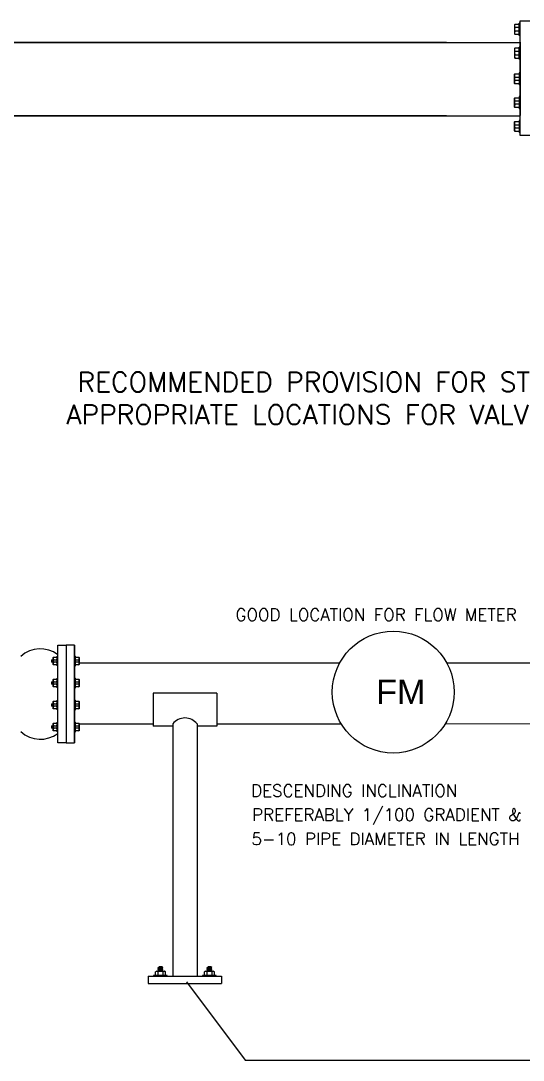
# Model space of a CAD drawing. Header units: inches. Extents: x 51172 to 63334, y -27893 to -10796.
# Drawn here: x 60445 to 61473, y -16755 to -14629 of the extents above; entities that cross this region are included whole.
import ezdxf

# ---------------------------------------------------------------- set-up
doc = ezdxf.new("R2010")
doc.units = ezdxf.units.IN
doc.header["$MEASUREMENT"] = 0
doc.layers.add('M-HVAC-PIPE-TEXT', color=2, linetype='Continuous', lineweight=25)
doc.styles.add('SIMS', font='simplex.shx')
doc.styles.get("Standard").update_dxf_attribs({"font": 'arial.ttf'})
doc.dimstyles.get("Standard").update_dxf_attribs({"dimtxt": 0.18, "dimasz": 0.18, "dimexe": 0.18, "dimexo": 0.0625, "dimgap": 0.09, "dimtad": 0, "dimtih": 1, "dimtoh": 1, "dimdec": 4, "dimzin": 0, "dimdsep": 46, "dimtxsty": 'Standard', "dimcen": 0.09, "dimadec": 0, "dimazin": 0, "dimtfac": 1, "dimtdec": 4, "dimtofl": 0, "dimtmove": 0, "dimatfit": 3, "dimfxl": 1, "dimtolj": 1, "dimtzin": 0, "dimarcsym": 0})

msp = doc.modelspace()

# ---------------------------------------------------------------- linework, layer by layer
at = {"color": 5, "linetype": 'Continuous'}
for p, q in [((61456, -14636.2), (61455.2, -14637)), ((61455.2, -14637), (61455.2, -14655.5)), ((61464.1, -14636.2), (61456, -14636.2)), ((61464.9, -14642.9), (61456.8, -14642.9)), ((61464.1, -14636.2), (61464.9, -14637)), ((61464.9, -14658.6), (61464.9, -14634)), ((61467.1, -14634), (61464.9, -14634)), ((61467.1, -14658.6), (61467.1, -14634)), ((61455.2, -14655.5), (61456, -14656.3)), ((61456, -14656.3), (61464.1, -14656.3)), ((61456.8, -14649.6), (61464.9, -14649.6)), ((61464.1, -14656.3), (61464.9, -14655.5)), ((61467.1, -14658.6), (61464.9, -14658.6)), ((61456, -14684.8), (61455.2, -14685.6)), ((61455.2, -14685.6), (61455.2, -14704.2)), ((61464.1, -14684.8), (61456, -14684.8)), ((61464.1, -14684.8), (61464.9, -14685.6)), ((61467.1, -14682.6), (61464.9, -14682.6)), ((61464.9, -14707.2), (61464.9, -14682.6)), ((61467.1, -14707.2), (61467.1, -14682.6)), ((61455.2, -14704.2), (61456, -14705)), ((61456, -14705), (61464.1, -14705)), ((61464.9, -14691.6), (61456.8, -14691.6)), ((61456.8, -14698.3), (61464.9, -14698.3)), ((61464.1, -14705), (61464.9, -14704.2)), ((61467.1, -14707.2), (61464.9, -14707.2)), ((61455.2, -14738.3), (61456, -14737.5)), ((61455.2, -14756.9), (61455.2, -14738.3)), ((61456, -14737.5), (61464.1, -14737.5)), ((61456.8, -14744.2), (61464.9, -14744.2)), ((61464.9, -14750.9), (61456.8, -14750.9)), ((61464.1, -14737.5), (61464.9, -14738.3)), ((61464.9, -14735.3), (61464.9, -14759.9)), ((61467.1, -14735.3), (61464.9, -14735.3)), ((61467.1, -14735.3), (61467.1, -14759.9)), ((61456, -14757.7), (61455.2, -14756.9)), ((61464.1, -14757.7), (61456, -14757.7)), ((61464.1, -14757.7), (61464.9, -14756.9)), ((61467.1, -14759.9), (61464.9, -14759.9)), ((61455.2, -14787), (61456, -14786.2)), ((61455.2, -14805.5), (61455.2, -14787)), ((61456, -14786.2), (61464.1, -14786.2)), ((61456.8, -14792.9), (61464.9, -14792.9)), ((61464.1, -14786.2), (61464.9, -14787)), ((61467.1, -14784), (61464.9, -14784)), ((61464.9, -14784), (61464.9, -14808.6)), ((61467.1, -14784), (61467.1, -14808.6)), ((61456, -14806.3), (61455.2, -14805.5)), ((61464.1, -14806.3), (61456, -14806.3)), ((61464.9, -14799.6), (61456.8, -14799.6)), ((61464.1, -14806.3), (61464.9, -14805.5)), ((61467.1, -14808.6), (61464.9, -14808.6)), ((61455.2, -14835.6), (61456, -14834.8)), ((61455.2, -14854.2), (61455.2, -14835.6)), ((61456, -14834.8), (61464.1, -14834.8)), ((61464.1, -14834.8), (61464.9, -14835.6)), ((61467.1, -14832.6), (61464.9, -14832.6)), ((61464.9, -14832.6), (61464.9, -14857.2)), ((61456, -14855), (61455.2, -14854.2)), ((61464.1, -14855), (61456, -14855)), ((61456.8, -14841.6), (61464.9, -14841.6)), ((61464.9, -14848.3), (61456.8, -14848.3)), ((61464.1, -14855), (61464.9, -14854.2)), ((61467.1, -14857.2), (61464.9, -14857.2)), ((60507.7, -15935.7), (60511.6, -15935.7)), ((60511.6, -15941), (60507.7, -15941)), ((60512.2, -15930.3), (60511.6, -15930.9)), ((60511.6, -15945.8), (60511.6, -15930.9)), ((60512.2, -15930.3), (60518.7, -15930.3)), ((60512.9, -15935.7), (60518, -15935.7)), ((60518, -15941), (60512.9, -15941)), ((60518.7, -15930.3), (60519.3, -15930.9)), ((60519.3, -15948.2), (60519.3, -15928.5)), ((60521.1, -15928.5), (60519.3, -15928.5)), ((60519.3, -15930.9), (60519.3, -15945.8)), ((60555.1, -15928.5), (60556.9, -15928.5)), ((60556.9, -15948.2), (60556.9, -15928.5)), ((60557.6, -15930.3), (60556.9, -15930.9)), ((60556.9, -15935.7), (60563.4, -15935.7)), ((60563.4, -15941), (60556.9, -15941)), ((60557.6, -15930.3), (60564, -15930.3)), ((60564, -15930.3), (60564.7, -15930.9)), ((60564.7, -15930.9), (60564.7, -15945.8)), ((60512.2, -15946.4), (60511.6, -15945.8)), ((60518.7, -15946.4), (60512.2, -15946.4)), ((60519.3, -15945.8), (60518.7, -15946.4)), ((60521.1, -15948.2), (60519.3, -15948.2)), ((60555.1, -15948.2), (60556.9, -15948.2)), ((60557.6, -15946.4), (60556.9, -15945.8)), ((60564, -15946.4), (60557.6, -15946.4)), ((60564.7, -15945.8), (60564, -15946.4)), ((60507.7, -15980.7), (60511.6, -15980.7)), ((60511.6, -15986), (60507.7, -15986)), ((60512.2, -15975.3), (60511.6, -15975.9)), ((60511.6, -15990.8), (60511.6, -15975.9)), ((60512.2, -15975.3), (60518.7, -15975.3)), ((60512.9, -15980.7), (60518, -15980.7)), ((60518, -15986), (60512.9, -15986)), ((60518.7, -15975.3), (60519.3, -15975.9)), ((60519.3, -15993.2), (60519.3, -15973.5)), ((60521.1, -15973.5), (60519.3, -15973.5)), ((60519.3, -15975.9), (60519.3, -15990.8)), ((60555.1, -15973.5), (60556.9, -15973.5)), ((60556.9, -15993.2), (60556.9, -15973.5)), ((60557.6, -15975.3), (60556.9, -15975.9)), ((60556.9, -15980.7), (60563.4, -15980.7)), ((60563.4, -15986), (60556.9, -15986)), ((60557.6, -15975.3), (60564, -15975.3)), ((60564, -15975.3), (60564.7, -15975.9)), ((60564.7, -15975.9), (60564.7, -15990.8)), ((60512.2, -15991.4), (60511.6, -15990.8)), ((60518.7, -15991.4), (60512.2, -15991.4)), ((60519.3, -15990.8), (60518.7, -15991.4)), ((60521.1, -15993.2), (60519.3, -15993.2)), ((60555.1, -15993.2), (60556.9, -15993.2)), ((60557.6, -15991.4), (60556.9, -15990.8)), ((60564, -15991.4), (60557.6, -15991.4)), ((60564.7, -15990.8), (60564, -15991.4)), ((60507.7, -16025.7), (60511.6, -16025.7)), ((60512.2, -16020.3), (60511.6, -16020.9)), ((60511.6, -16035.8), (60511.6, -16020.9)), ((60512.2, -16020.3), (60518.7, -16020.3)), ((60512.9, -16025.7), (60518, -16025.7)), ((60518.7, -16020.3), (60519.3, -16020.9)), ((60519.3, -16038.2), (60519.3, -16018.5)), ((60521.1, -16018.5), (60519.3, -16018.5)), ((60519.3, -16020.9), (60519.3, -16035.8)), ((60555.1, -16018.5), (60556.9, -16018.5)), ((60556.9, -16038.2), (60556.9, -16018.5)), ((60557.6, -16020.3), (60556.9, -16020.9)), ((60556.9, -16025.7), (60563.4, -16025.7)), ((60557.6, -16020.3), (60564, -16020.3)), ((60564, -16020.3), (60564.7, -16020.9)), ((60564.7, -16020.9), (60564.7, -16035.8)), ((60511.6, -16031), (60507.7, -16031)), ((60512.2, -16036.4), (60511.6, -16035.8)), ((60518.7, -16036.4), (60512.2, -16036.4)), ((60518, -16031), (60512.9, -16031)), ((60519.3, -16035.8), (60518.7, -16036.4)), ((60521.1, -16038.2), (60519.3, -16038.2)), ((60555.1, -16038.2), (60556.9, -16038.2)), ((60563.4, -16031), (60556.9, -16031)), ((60557.6, -16036.4), (60556.9, -16035.8)), ((60564, -16036.4), (60557.6, -16036.4)), ((60564.7, -16035.8), (60564, -16036.4)), ((60507.7, -16070.7), (60511.6, -16070.7)), ((60512.2, -16065.3), (60511.6, -16065.9)), ((60511.6, -16080.8), (60511.6, -16065.9)), ((60512.2, -16065.3), (60518.7, -16065.3)), ((60512.9, -16070.7), (60518, -16070.7)), ((60518.7, -16065.3), (60519.3, -16065.9)), ((60519.3, -16083.2), (60519.3, -16063.5)), ((60521.1, -16063.5), (60519.3, -16063.5)), ((60519.3, -16065.9), (60519.3, -16080.8)), ((60555.1, -16063.5), (60556.9, -16063.5)), ((60556.9, -16083.2), (60556.9, -16063.5)), ((60557.6, -16065.3), (60556.9, -16065.9)), ((60556.9, -16070.7), (60563.4, -16070.7)), ((60557.6, -16065.3), (60564, -16065.3)), ((60564, -16065.3), (60564.7, -16065.9)), ((60564.7, -16065.9), (60564.7, -16080.8)), ((60511.6, -16076), (60507.7, -16076)), ((60512.2, -16081.4), (60511.6, -16080.8)), ((60518.7, -16081.4), (60512.2, -16081.4)), ((60518, -16076), (60512.9, -16076)), ((60519.3, -16080.8), (60518.7, -16081.4)), ((60521.1, -16083.2), (60519.3, -16083.2)), ((60555.1, -16083.2), (60556.9, -16083.2)), ((60563.4, -16076), (60556.9, -16076)), ((60557.6, -16081.4), (60556.9, -16080.8)), ((60564, -16081.4), (60557.6, -16081.4)), ((60564.7, -16080.8), (60564, -16081.4))]:
    msp.add_line(p, q, dxfattribs=at)
at = {"color": 5}
for p, q in [((60096.4, -14673.1), (61467.1, -14673.1)), ((61316.6, -14673.1), (60096.4, -14673.1)), ((60706.5, -14673.1), (60096.4, -14673.1)), ((61316.6, -14673.1), (61467.1, -14673.1)), ((61467.1, -14672.7), (61467.1, -14822.5)), ((61467.1, -14820.6), (61467.1, -14674.6)), ((61467.1, -14747.6), (61467.1, -14747.6)), ((60096.4, -14823.1), (61467.1, -14823.1)), ((61316.6, -14823.1), (60096.4, -14823.1)), ((60555.1, -15905.9), (60555.1, -15945.9)), ((60555.1, -15905.9), (60555.1, -15915.9)), ((60555.1, -15915.9), (60555.1, -15960.9)), ((60507.7, -15935.7), (60507.7, -15941)), ((60521.1, -16086.3), (60521.1, -15925.4)), ((60564.7, -15941.9), (61098, -15941.9)), ((61316.6, -15941.9), (61849.9, -15941.9)), ((60555.1, -15945.9), (60555.1, -15985.9)), ((60555.1, -15960.9), (60555.1, -16005.9)), ((60507.7, -15980.7), (60507.7, -15986)), ((60555.1, -15985.9), (60555.1, -16025.9)), ((60555.1, -16005.9), (60555.1, -16050.9)), ((60846, -16004.4), (60716, -16004.4)), ((60716, -16004.4), (60716, -16071.9)), ((60846, -16004.4), (60846, -16066.9)), ((60507.7, -16025.7), (60507.7, -16031)), ((60555.1, -16025.9), (60555.1, -16065.9)), ((60555.1, -16050.9), (60555.1, -16095.9)), ((60507.7, -16070.7), (60507.7, -16076)), ((60555.1, -16065.9), (60555.1, -16105.9)), ((60564.7, -16066.8), (60716, -16066.8)), ((60756, -16071.9), (60716, -16071.9)), ((60756, -16066.9), (60756, -16583.1)), ((60806, -16066.9), (60806, -16583.1)), ((60846, -16071.9), (60806, -16071.9)), ((60846, -16066.7), (61100.7, -16066.6)), ((60846, -16066.9), (60846, -16071.9)), ((61313.9, -16066.5), (61568.6, -16066.4)), ((60555.1, -16095.9), (60555.1, -16105.9)), ((60721, -16580.5), (60721, -16573.8)), ((60723.2, -16572.8), (60739, -16572.8)), ((60725.7, -16565.8), (60726.5, -16565.2)), ((60725.7, -16565.8), (60726.5, -16566.4)), ((60725.7, -16567), (60726.5, -16566.4)), ((60725.7, -16567), (60726.5, -16567.6)), ((60725.7, -16568.2), (60726.5, -16567.6)), ((60725.7, -16568.2), (60726.5, -16568.9)), ((60725.7, -16569.5), (60726.5, -16568.9)), ((60725.7, -16569.5), (60726.5, -16570)), ((60725.7, -16570.6), (60726.5, -16570)), ((60725.7, -16570.6), (60726.5, -16571.2)), ((60725.7, -16571.8), (60726.5, -16571.2)), ((60725.7, -16571.8), (60726.5, -16572.4)), ((60725.7, -16573.8), (60725.7, -16580.5)), ((60726, -16572.8), (60726.5, -16572.4)), ((60726.5, -16565.2), (60728.6, -16564)), ((60726.5, -16565.2), (60735.7, -16565.2)), ((60726.5, -16566.4), (60735.3, -16566.1)), ((60726.5, -16567.6), (60735.3, -16567.3)), ((60726.5, -16568.9), (60735.3, -16568.5)), ((60726.5, -16570), (60735.3, -16569.7)), ((60726.5, -16571.2), (60735.3, -16570.9)), ((60726.5, -16572.4), (60735.3, -16572.1)), ((60734.1, -16564), (60728.6, -16564)), ((60736.1, -16565.5), (60734.1, -16564)), ((60736.1, -16565.5), (60735.3, -16566.1)), ((60736.1, -16566.7), (60735.3, -16566.1)), ((60736.1, -16566.7), (60735.3, -16567.3)), ((60736.1, -16567.9), (60735.3, -16567.3)), ((60736.1, -16567.9), (60735.3, -16568.5)), ((60736.1, -16569.1), (60735.3, -16568.5)), ((60736.1, -16569.1), (60735.3, -16569.7)), ((60736.1, -16570.3), (60735.3, -16569.7)), ((60736.1, -16570.3), (60735.3, -16570.9)), ((60736.1, -16571.5), (60735.3, -16570.9)), ((60736.1, -16571.5), (60735.3, -16572.1)), ((60736.1, -16572.7), (60735.3, -16572.1)), ((60736.1, -16572.7), (60735.9, -16572.8)), ((60736.6, -16580.5), (60736.6, -16573.8)), ((60741.3, -16580.5), (60741.3, -16573.8)), ((60821, -16580.5), (60821, -16573.8)), ((60823.2, -16572.8), (60839, -16572.8)), ((60825.7, -16565.8), (60826.5, -16565.2)), ((60825.7, -16565.8), (60826.5, -16566.4)), ((60825.7, -16567), (60826.5, -16566.4)), ((60825.7, -16567), (60826.5, -16567.6)), ((60825.7, -16568.2), (60826.5, -16567.6)), ((60825.7, -16568.2), (60826.5, -16568.9)), ((60825.7, -16569.5), (60826.5, -16568.9)), ((60825.7, -16569.5), (60826.5, -16570)), ((60825.7, -16570.6), (60826.5, -16570)), ((60825.7, -16570.6), (60826.5, -16571.2)), ((60825.7, -16571.8), (60826.5, -16571.2)), ((60825.7, -16571.8), (60826.5, -16572.4)), ((60825.7, -16573.8), (60825.7, -16580.5)), ((60826, -16572.8), (60826.5, -16572.4)), ((60826.5, -16565.2), (60828.6, -16564)), ((60826.5, -16565.2), (60835.7, -16565.2)), ((60826.5, -16566.4), (60835.3, -16566.1)), ((60826.5, -16567.6), (60835.3, -16567.3)), ((60826.5, -16568.9), (60835.3, -16568.5)), ((60826.5, -16570), (60835.3, -16569.7)), ((60826.5, -16571.2), (60835.3, -16570.9)), ((60826.5, -16572.4), (60835.3, -16572.1)), ((60834.1, -16564), (60828.6, -16564)), ((60836.1, -16565.5), (60834.1, -16564)), ((60836.1, -16565.5), (60835.3, -16566.1)), ((60836.1, -16566.7), (60835.3, -16566.1)), ((60836.1, -16566.7), (60835.3, -16567.3)), ((60836.1, -16567.9), (60835.3, -16567.3)), ((60836.1, -16567.9), (60835.3, -16568.5)), ((60836.1, -16569.1), (60835.3, -16568.5)), ((60836.1, -16569.1), (60835.3, -16569.7)), ((60836.1, -16570.3), (60835.3, -16569.7)), ((60836.1, -16570.3), (60835.3, -16570.9)), ((60836.1, -16571.5), (60835.3, -16570.9)), ((60836.1, -16571.5), (60835.3, -16572.1)), ((60836.1, -16572.7), (60835.3, -16572.1)), ((60836.1, -16572.7), (60835.9, -16572.8)), ((60836.6, -16580.5), (60836.6, -16573.8)), ((60841.3, -16580.5), (60841.3, -16573.8)), ((60706, -16583.1), (60856, -16583.1)), ((60706, -16583.1), (60706, -16598.1)), ((60706, -16598.1), (60856, -16598.1)), ((60856, -16583.1), (60856, -16598.1))]:
    msp.add_line(p, q, dxfattribs=at)
at = {"color": 5, "linetype": 'Continuous'}
msp.add_lwpolyline([(61491.7, -14628.9), (61491.7, -14863.7), (61467.1, -14863.7), (61467.1, -14628.9)], close=True, dxfattribs=at)
at = {"color": 5}
for points in [[(60521.1, -15905.9), (60538.1, -15905.9), (60538.1, -16105.8), (60521.1, -16105.8)], [(60521.1, -15905.9), (60538.1, -15905.9), (60538.1, -16105.8), (60521.1, -16105.8)], [(60555.1, -15905.9), (60538.1, -15905.9), (60538.1, -16105.8), (60555.1, -16105.8)], [(60555.1, -15905.9), (60538.1, -15905.9), (60538.1, -16105.8), (60555.1, -16105.8)], [(60717, -16581.4), (60717, -16583.1), (60744.9, -16583.1), (60744.9, -16581.4)], [(60817, -16581.4), (60817, -16583.1), (60844.9, -16583.1), (60844.9, -16581.4)]]:
    msp.add_lwpolyline(points, close=True, dxfattribs=at)
msp.add_circle((61207.3, -16001.9), 124.7, dxfattribs=at)
at = {"color": 5, "linetype": 'Continuous'}
for centre, radius, start, end in [((61459.6, -14639.5), 4.35, 129.3849, 230.6151), ((61459.6, -14646.3), 4.35, 129.3849, 230.6151), ((61459.6, -14653), 4.35, 129.3849, 230.6151), ((61459.6, -14688.2), 4.35, 129.3849, 230.6151), ((61459.6, -14694.9), 4.35, 129.3849, 230.6151), ((61459.6, -14701.6), 4.35, 129.3849, 230.6151), ((61459.6, -14740.9), 4.35, 129.3849, 230.6151), ((61459.6, -14747.6), 4.35, 129.3849, 230.6151), ((61459.6, -14754.3), 4.35, 129.3849, 230.6151), ((61459.6, -14789.5), 4.35, 129.3849, 230.6151), ((61459.6, -14796.3), 4.35, 129.3849, 230.6151), ((61459.6, -14803), 4.35, 129.3849, 230.6151), ((61459.6, -14838.2), 4.35, 129.3849, 230.6151), ((61459.6, -14844.9), 4.35, 129.3849, 230.6151), ((61459.6, -14851.6), 4.35, 129.3849, 230.6151), ((60485.2, -15973.1), 59.7, 53.0328, 132.3139), ((60521.4, -15936.1), 12.8, 178.1407, 202.6587), ((60521.4, -15936.1), 12.2, 178.1407, 203.9319), ((60521.4, -15936.1), 11.5, 178.1407, 205.3626), ((60521.4, -15936.1), 10.9, 178.1407, 205.6381), ((60521.4, -15936.1), 10.2, 178.1407, 196.5975), ((60515.1, -15933), 3.48, 129.3849, 230.6151), ((60515.1, -15938.4), 3.48, 129.3849, 230.6151), ((60515.1, -15943.7), 3.48, 129.3849, 230.6151), ((60515.8, -15933), 3.48, 309.3849, 50.6151), ((60515.8, -15938.4), 3.48, 309.3849, 50.6151), ((60515.8, -15943.7), 3.48, 309.3849, 50.6151), ((60561.2, -15933), 3.48, 309.3849, 50.6151), ((60561.2, -15938.4), 3.48, 309.3849, 50.6151), ((60561.2, -15943.7), 3.48, 309.3849, 50.6151), ((60521.4, -15981.1), 12.8, 178.1407, 202.6587), ((60521.4, -15981.1), 12.2, 178.1407, 203.9319), ((60521.4, -15981.1), 11.5, 178.1407, 205.3626), ((60521.4, -15981.1), 10.9, 178.1407, 205.6381), ((60521.4, -15981.1), 10.2, 178.1407, 196.5975), ((60515.1, -15978), 3.48, 129.3849, 230.6151), ((60515.1, -15983.4), 3.48, 129.3849, 230.6151), ((60515.1, -15988.7), 3.48, 129.3849, 230.6151), ((60515.8, -15978), 3.48, 309.3849, 50.6151), ((60515.8, -15983.4), 3.48, 309.3849, 50.6151), ((60515.8, -15988.7), 3.48, 309.3849, 50.6151), ((60561.2, -15978), 3.48, 309.3849, 50.6151), ((60561.2, -15983.4), 3.48, 309.3849, 50.6151), ((60561.2, -15988.7), 3.48, 309.3849, 50.6151), ((60521.4, -16026.1), 12.8, 178.1407, 202.6587), ((60521.4, -16026.1), 12.2, 178.1407, 203.9319), ((60521.4, -16026.1), 11.5, 178.1407, 205.3626), ((60521.4, -16026.1), 10.9, 178.1407, 205.6381), ((60521.4, -16026.1), 10.2, 178.1407, 196.5975), ((60515.1, -16023), 3.48, 129.3849, 230.6151), ((60515.1, -16028.4), 3.48, 129.3849, 230.6151), ((60515.8, -16023), 3.48, 309.3849, 50.6151), ((60515.8, -16028.4), 3.48, 309.3849, 50.6151), ((60561.2, -16023), 3.48, 309.3849, 50.6151), ((60561.2, -16028.4), 3.48, 309.3849, 50.6151), ((60515.1, -16033.7), 3.48, 129.3849, 230.6151), ((60515.8, -16033.7), 3.48, 309.3849, 50.6151), ((60561.2, -16033.7), 3.48, 309.3849, 50.6151), ((60521.4, -16071.1), 12.8, 178.1407, 202.6587), ((60521.4, -16071.1), 12.2, 178.1407, 203.9319), ((60521.4, -16071.1), 11.5, 178.1407, 205.3626), ((60521.4, -16071.1), 10.9, 178.1407, 205.6381), ((60521.4, -16071.1), 10.2, 178.1407, 196.5975), ((60515.1, -16068), 3.48, 129.3849, 230.6151), ((60515.1, -16073.4), 3.48, 129.3849, 230.6151), ((60515.8, -16068), 3.48, 309.3849, 50.6151), ((60515.8, -16073.4), 3.48, 309.3849, 50.6151), ((60561.2, -16068), 3.48, 309.3849, 50.6151), ((60561.2, -16073.4), 3.48, 309.3849, 50.6151), ((60485.2, -16038.6), 59.7, 227.6861, 306.9672), ((60515.1, -16078.7), 3.48, 129.3849, 230.6151), ((60515.8, -16078.7), 3.48, 309.3849, 50.6151), ((60561.2, -16078.7), 3.48, 309.3849, 50.6151)]:
    msp.add_arc(centre, radius, start, end, dxfattribs=at)
at = {"color": 5}
for centre, radius, start, end in [((60781, -16086.8), 32, 38.6134, 141.3866), ((60723.3, -16576.2), 3.35, 44.9141, 135.0859), ((60723.3, -16578.1), 3.35, 224.9141, 315.0859), ((60731.2, -16588.2), 15.4, 69.2913, 110.7087), ((60731.2, -16566.1), 15.4, 249.2913, 290.7087), ((60739, -16576.2), 3.35, 45.0088, 134.9912), ((60739, -16578.1), 3.35, 225.0088, 314.9912), ((60823.3, -16576.2), 3.35, 44.9141, 135.0859), ((60823.3, -16578.1), 3.35, 224.9141, 315.0859), ((60831.2, -16588.2), 15.4, 69.2913, 110.7087), ((60831.2, -16566.1), 15.4, 249.2913, 290.7087), ((60839, -16576.2), 3.35, 45.0088, 134.9912), ((60839, -16578.1), 3.35, 225.0088, 314.9912)]:
    msp.add_arc(centre, radius, start, end, dxfattribs=at)

# ---------------------------------------------------------------- texts
at = {"color": 3}
msp.add_text('FM', height=50, dxfattribs=at).set_placement((61172.3, -16026.2))
at = {"layer": 'M-HVAC-PIPE-TEXT', "color": 3, "style": 'SIMS'}
for s, p in [('GOOD LOCATION FOR FLOW METER', (60884.5, -15856.2)), ('DESCENDING INCLINATION', (60916.5, -16216.2)), ('PREFERABLY 1/100 GRADIENT &', (60918.6, -16265.2)), ('5-10 PIPE DIAMETER IN LENGTH', (60917.3, -16314.6))]:
    msp.add_text(s, height=25, dxfattribs=at).set_placement(p)
at = {"layer": 'M-HVAC-PIPE-TEXT', "color": 3, "insert": (60532.3, -15347.5, -422.2), "char_height": 40, "width": 1638.642, "attachment_point": 1, "style": 'SIMS'}
msp.add_mtext('\\A1;\\pi28.84482;RECOMMENDED PROVISION FOR STRAIGHT PIPE AND \\P\\pi5.98767;APPROPRIATE LOCATIONS FOR VALVES AND FITTINGS ', dxfattribs=at)

# ---------------------------------------------------------------- leaders
at = {"color": 1}
msp.add_leader([(60783.9, -16594.5), (60904.6, -16754.8), (61763.3, -16754.8)], dimstyle='Standard', override={"dimscale": 1, "dimasz": 0.08, "dimtad": 0, "dimfxl": 0.009}, dxfattribs=at)

doc.saveas('drawing.dxf')
